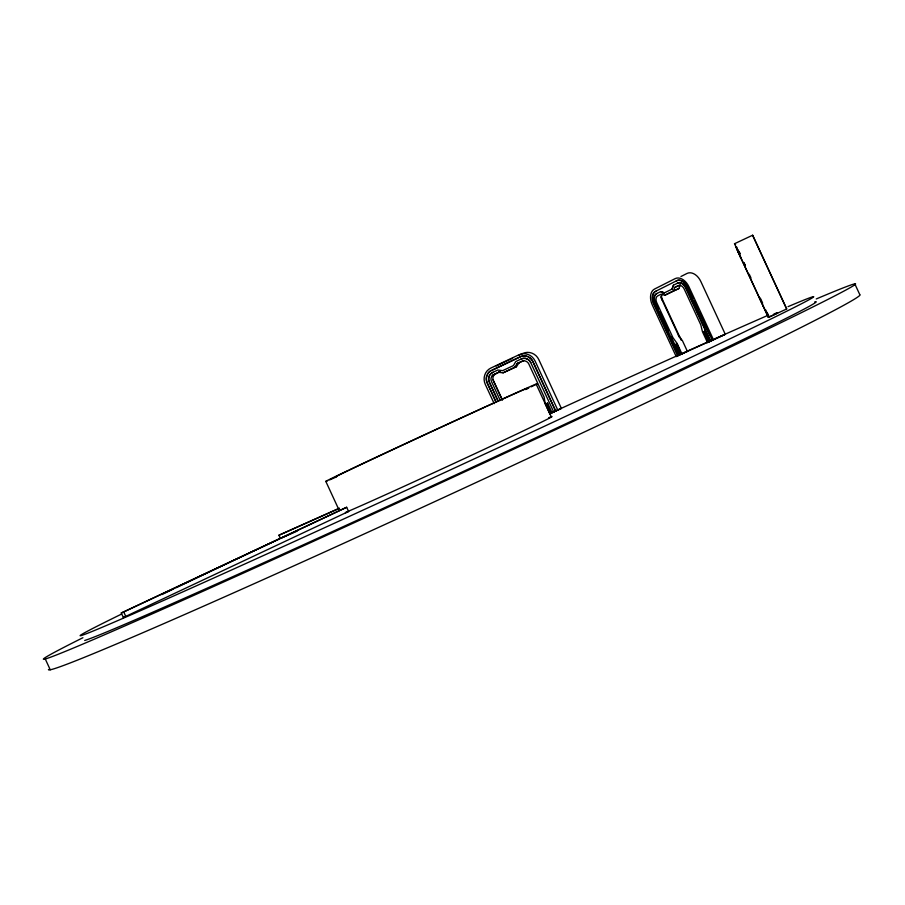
<?xml version="1.0" encoding="UTF-8"?>
<svg xmlns="http://www.w3.org/2000/svg" width="905" height="905" viewBox="0 0 905 905"><rect width="100%" height="100%" fill="white"/><g stroke="black" fill="none" stroke-linecap="round" stroke-linejoin="round"><path stroke-width="1.36" d="M739.679 255.459L734.521 243.728L752.621 235.221L786.694 308.978L768.368 317.395L740.369 256.839M551.598 411.718L547.661 403.189M486.992 375.462L486.63 376.684A9.638 9.276 69.7 0 0 487.331 382.985L496.064 401.877M673.478 285.188L672.042 289.057L673.478 285.188L677.698 283.095A7.862 5.328 66.4 0 1 686.058 287.711L710.776 341.072L725.29 334.307L700.832 281.5A13.349 9.118 66.4 0 0 687.008 273.446L680.945 276.511M678.399 335.155L682.483 340.778L687.393 351.389L681.963 353.946L677.031 343.312L672.947 337.667L656.747 302.677A5.668 3.778 66.3 0 1 657.743 295.867L661.136 294.182L664.79 295.245L673.331 291.003L674.858 287.338L678.331 285.607A5.747 3.892 66.4 0 1 684.248 289.091L700.787 324.816L702.461 331.728L707.472 342.565L710.776 341.072M664.79 295.245L678.852 288.559L680.39 284.905L674.858 287.338M546.993 403.494L550.149 411.56L551.552 411.832M768.368 317.395L777.599 313.04M500.25 400.508L491.46 381.491A5.317 5.125 69.7 0 1 493.87 374.489L498.508 372.294L503.044 372.837L514.651 367.385L517.174 363.516L521.857 361.31A5.351 5.181 70.4 0 1 528.803 363.957L544.154 397.148L545.195 403.8L549.844 413.868L551.541 413.019M503.044 372.837L516.472 366.706L518.984 362.848L517.174 363.516M679.994 353.278C673.682 327.836 676.035 359.919 680.47 352.068M708.4 340.834L708.581 339.737L704.203 331.388M547.14 403.336L546.767 404.173M654.7 292.032L654.553 292.157A10.249 6.833 66.3 0 0 653.048 294.815L652.663 297.123A10.249 6.833 66.3 0 0 654.01 303.548L678.128 355.642L681.963 353.946M704.362 331.287L704.181 332.384L708.547 340.721M490.114 371.254L489.741 371.469A9.638 9.288 69.7 0 0 487.354 374.365M656.068 291.116L654.111 292.349A10.249 6.833 66.3 0 0 652.607 295.007L652.222 297.315A10.249 6.833 66.3 0 0 653.568 303.741L677.698 355.846L676.182 356.525L652.267 304.883A13.213 8.801 66.3 0 1 654.575 289.023L675.107 278.649A13.417 9.084 66.4 0 1 688.943 286.772L713.525 339.861M547.05 403.381L547.751 403.144M489.967 371.31L520.002 356.943A9.695 9.389 70.4 0 1 526.144 356.084L527.377 356.434M553.758 412.069L530.715 362.588A7.319 7.082 70.4 0 0 520.861 359.149M549.606 413.89L561.383 408.404L538.814 359.613A12.387 12.003 70.4 0 0 522.728 353.482L518.95 355.269M655.627 291.308L676.635 280.776A10.419 7.048 66.4 0 1 681.454 280.573L682.11 280.889M660.616 291.648L664.508 292.835L660.616 291.648L656.691 293.593A7.738 5.159 66.3 0 0 655.062 303.005L679.214 355.167L671.408 337.158M664.066 293.028L672.483 288.865M496.234 366.005L512.637 358.256M491.879 370.19L519.866 356.989A9.695 9.389 70.4 0 1 526.009 356.14L528.554 356.943A9.695 9.389 70.4 0 1 532.943 361.559L555.727 411.175L532.807 361.604A9.695 9.389 70.4 0 0 528.407 356.989M492.297 375.417L500.386 371.604L498.508 372.294M517.321 363.652L523.656 360.654M676.182 356.525L687.811 351.05M123.363 617.515L348.595 511.461L346.66 507.275L121.281 612.99L123.363 617.515L125.806 616.475L123.714 611.938L121.281 612.99M707.472 342.565L712.948 339.975M712.371 340.371L687.178 287.134A10.419 7.048 66.4 0 0 683.06 281.908L681.013 280.765A10.419 7.048 66.4 0 0 676.182 280.969M280.403 538.486L278.91 535.24L339.194 508.305M123.714 611.938L346.66 507.275M549.935 413.653L561.383 408.404M773.673 314.205L777.214 312.587M686.171 351.932L725.29 334.307M278.91 535.24L339.443 508.316M673.331 291.003L678.852 288.559M281.704 537.909L297.179 531.088M345.71 512.716L348.595 511.461M514.651 367.385L516.472 366.706M551.371 411.945L550.625 412.013M735.708 246.352L738.978 253.683M680.153 353.165L676.012 344.873L677.212 345.031M682.494 281.059L683.501 281.715A10.419 7.048 66.4 0 1 686.228 284.532M739.702 255.131L736.919 248.954L739 252.325L738.016 249.701M734.521 243.728L735.607 244.531M550.364 411.707L546.937 404.343M705.323 331.864L704.52 331.241L703.785 332.305L708.242 340.868L708.977 339.816L705.9 333.119M739.702 254.441L738.163 251.59L738.627 252.744M739.532 252.721L739.951 253.604M739.419 252.371L740.019 253.626M759.453 297.802L762.248 303.752M763.413 306.309L762.96 305.37L763.379 306.331M767.429 315.076L767.881 316.003L767.316 314.827M854.863 283.989L859.75 294.544A447.013 9.435 -24.8 0 1 459.729 490.103A447.013 9.435 -24.8 0 1 48.531 669.451M786.694 308.978L752.621 235.221M744.034 262.857L745.2 265.369M767.361 313.198L769.103 316.976L765.551 309.748M743.967 262.823L745.132 265.346M749.216 274.17L750.969 277.948M760.313 298.118L762.655 303.164M740.437 256.884L768.424 317.282M692.925 298.39L687.63 286.942A10.419 7.048 66.4 0 0 686.986 285.697M694.101 300.935L698.23 309.838M699.407 312.383L710.006 335.28M710.335 341.287L685.617 287.903A7.862 5.317 66.4 0 0 677.257 283.288M660.876 296.195L681.329 340.371M661.046 297.677L679.508 337.554M677.755 346.208L679.927 350.891M656.091 304.08L658.444 309.171M659.621 311.716L668.456 330.8M740.731 257.393L738.435 252.631M739.702 255.402L740.516 257.269M557.831 410.214L535.07 361.005A12.489 12.093 70.4 0 0 518.859 354.839L490.895 368.041A12.421 11.957 69.7 0 0 485.295 384.387L494.187 403.63M536.246 384.297L551.269 416.775M493.055 379.715L502.456 400.055M502.117 399.705L493.361 380.767A5.306 5.113 69.7 0 1 495.759 373.788M498.123 400.915L489.379 382.023A7.274 7.002 69.7 0 1 493.033 372.283M497.965 400.983L489.232 382.08A7.274 7.014 69.7 0 1 492.874 372.34L497.807 370.032L502.626 370.665L513.463 365.563L515.748 361.559L521.009 359.093A7.319 7.082 70.4 0 1 530.85 362.532M495.906 401.944L487.173 383.041A9.638 9.288 69.7 0 1 486.483 376.74L487.512 374.308A9.638 9.276 69.7 0 1 489.899 371.412M325.823 481.403L339.194 510.352M45.25 658.931L50.25 669.779M738.537 251.047L739.114 252.314M736.828 247.178L737.145 247.925M816.253 298.967A447.002 6.674 -24.8 0 1 448.914 479.164A447.002 6.674 -24.8 0 1 82.909 637.72M814.715 301.919A404.15 6.007 -24.8 0 1 486.132 460.883A404.15 6.007 -24.8 0 1 84.708 640.469M327.61 480.747A116.281 0.905 -24.8 0 1 439.072 428.065A116.281 0.905 -24.8 0 1 531.224 386.82M528.758 388.019A116.281 0.905 -24.8 0 1 525.692 389.501M335.959 477.139A116.281 0.905 -24.8 0 1 329.658 479.888M486.211 406.56A105.738 0.826 -24.8 0 1 525.205 389.478M336.931 476.437A105.738 0.826 -24.8 0 1 348.425 470.51M349.443 470.023A105.738 0.826 -24.8 0 1 485.069 407.069M548.702 417.771A116.293 1.358 -24.8 0 1 474.955 453.654A116.293 1.358 -24.8 0 1 345.405 512.502M788.051 306.659A404.139 4.808 -24.8 0 1 428.699 479.91A404.139 4.808 -24.8 0 1 120.784 614.45M161.803 594.596A404.139 4.808 -24.8 0 1 173.749 588.872M176.215 587.696A404.139 4.808 -24.8 0 1 278.604 539.256M550.591 413.234A404.139 4.808 -24.8 0 1 712.869 339.703M715.448 338.538A404.139 4.808 -24.8 0 1 768.266 315.2M662.234 300.234A5.645 3.778 66.3 0 1 662.822 293.706M655.503 302.813A7.738 5.159 66.3 0 1 655.107 301.84M654.801 300.856A7.738 5.159 66.3 0 1 654.79 296.161M655.084 295.403A7.738 5.159 66.3 0 1 657.132 293.39"/></g></svg>
